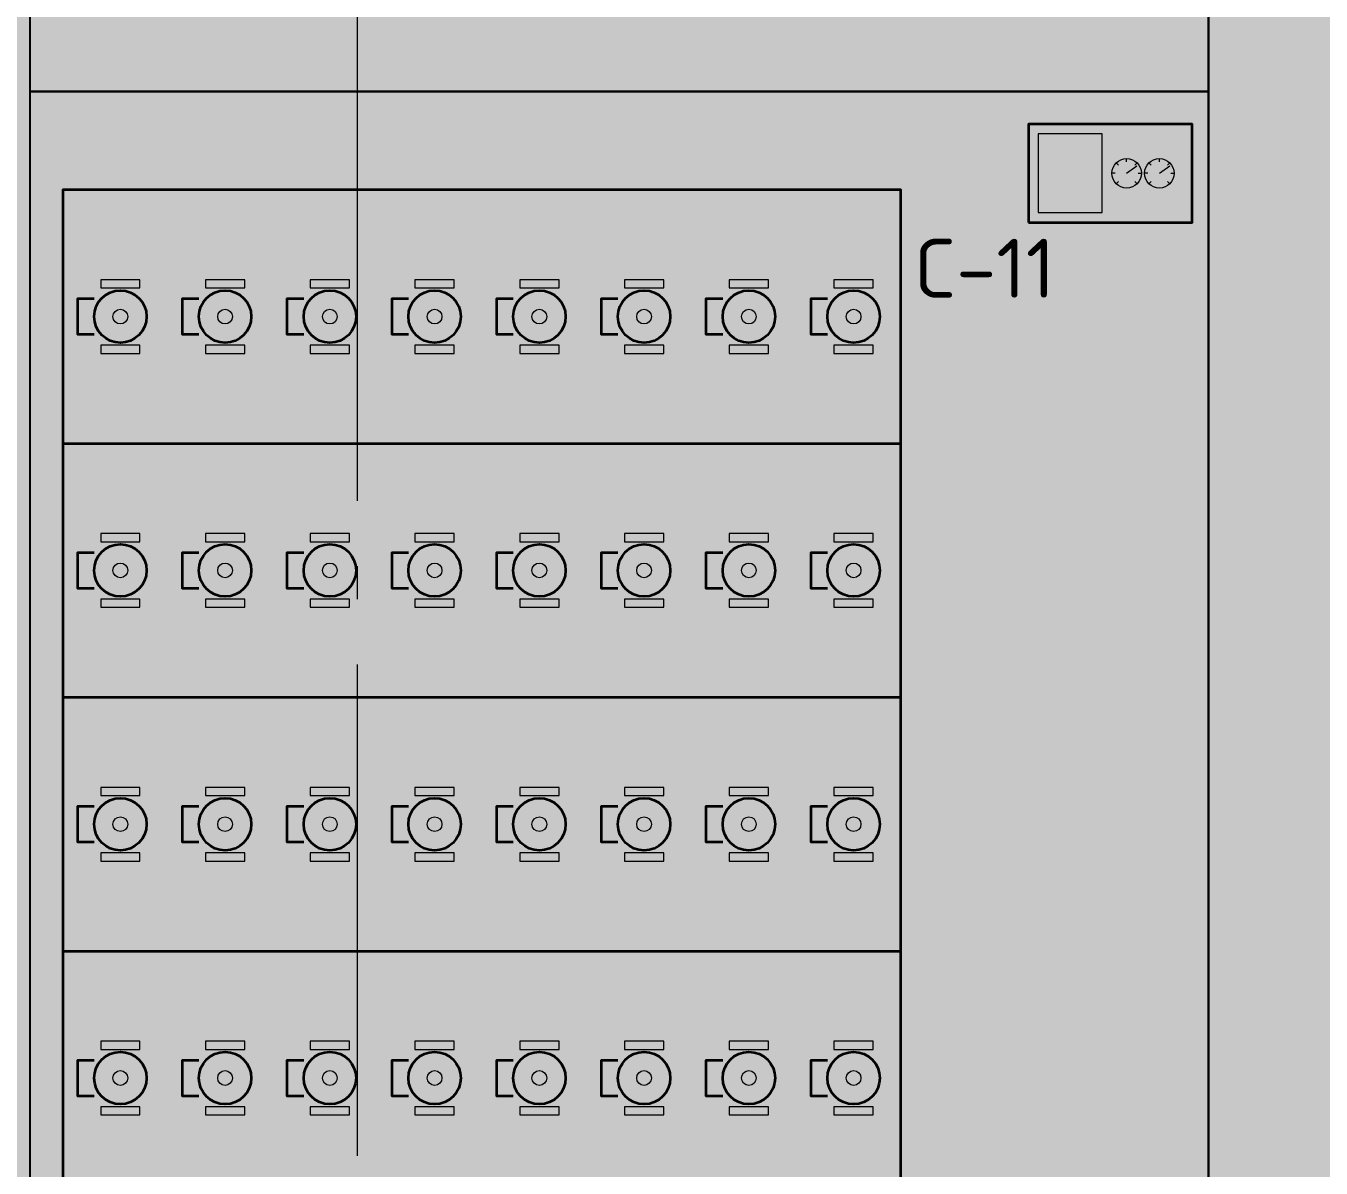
# Model space of a CAD drawing. Header units: millimetres. Extents: x 0 to 1189, y 0 to 841.
# Drawn here: x 465.88 to 505.44, y 529.12 to 564 of the extents above; entities that cross this region are included whole.
import ezdxf
from ezdxf.enums import TextEntityAlignment as Align

# ---------------------------------------------------------------- set-up
doc = ezdxf.new("R2010")
doc.units = ezdxf.units.MM
doc.linetypes.add('IRAM-F-TRAZO-PUNTO', pattern=[20, 15, -2, 1, -2])
doc.layers.add('A-DEM-AM', color=2, linetype='CONTINUOUS', lineweight=35, true_color=0xd7a500)
doc.layers.add('A-EQUIPO', color=30, linetype='CONTINUOUS', lineweight=35, true_color=0xe67800)
for name, color, linetype, lineweight in [('A-EJE', 1, 'IRAM-F-TRAZO-PUNTO', 18), ('A-EQUIPO-FINO', 8, 'CONTINUOUS', 13), ('A-EQUIPO-RELLENO', 9, 'CONTINUOUS', 13), ('A-RELLENO', 9, 'CONTINUOUS', 13), ('A-SECTOR', 1, 'CONTINUOUS', 25), ('A-SECTOR-TXT', 1, 'CONTINUOUS', 25)]:
    doc.layers.add(name, color=color, linetype=linetype, lineweight=lineweight)
doc.styles.add('ISO3098', font='isocpeur.ttf')

msp = doc.modelspace()

# ---------------------------------------------------------------- hatches: boundary and pattern name
at = {"layer": 'A-EQUIPO-RELLENO', "true_color": 0xeedec0}
h = msp.add_hatch(color=7, dxfattribs=at)
h.dxf.hatch_style = 1
h.paths.add_polyline_path([(496.5, 558), (501.5, 558), (501.5, 561), (496.5, 561)])
at = {"layer": 'A-EQUIPO-RELLENO', "true_color": 0xffffff}
h = msp.add_hatch(color=7, dxfattribs=at)
h.dxf.hatch_style = 1
h.paths.add_polyline_path([(499.95, 559.5), (499.935, 559.616), (499.89, 559.725), (499.818, 559.818), (499.725, 559.89), (499.616, 559.935), (499.5, 559.95), (499.384, 559.935), (499.275, 559.89), (499.182, 559.818), (499.11, 559.725), (499.065, 559.616), (499.05, 559.5), (499.065, 559.384), (499.11, 559.275), (499.182, 559.182), (499.275, 559.11), (499.384, 559.065), (499.5, 559.05), (499.616, 559.065), (499.725, 559.11), (499.818, 559.182), (499.89, 559.275), (499.935, 559.384)])
h = msp.add_hatch(color=7, dxfattribs=at)
h.dxf.hatch_style = 1
h.paths.add_polyline_path([(500.95, 559.5), (500.935, 559.616), (500.89, 559.725), (500.818, 559.818), (500.725, 559.89), (500.616, 559.935), (500.5, 559.95), (500.384, 559.935), (500.275, 559.89), (500.182, 559.818), (500.11, 559.725), (500.065, 559.616), (500.05, 559.5), (500.065, 559.384), (500.11, 559.275), (500.182, 559.182), (500.275, 559.11), (500.384, 559.065), (500.5, 559.05), (500.616, 559.065), (500.725, 559.11), (500.818, 559.182), (500.89, 559.275), (500.935, 559.384)])
at = {"layer": 'A-EQUIPO-RELLENO', "true_color": 0xf0786e}
h = msp.add_hatch(color=7, dxfattribs=at)
h.dxf.hatch_style = 1
h.paths.add_polyline_path([(469.56, 555.125), (469.533, 555.332), (469.453, 555.525), (469.326, 555.691), (469.16, 555.818), (468.967, 555.898), (468.76, 555.925), (468.553, 555.898), (468.36, 555.818), (468.194, 555.691), (468.067, 555.525), (467.987, 555.332), (467.96, 555.125), (467.987, 554.918), (468.067, 554.725), (468.194, 554.559), (468.36, 554.432), (468.553, 554.352), (468.76, 554.325), (468.967, 554.352), (469.16, 554.432), (469.326, 554.559), (469.453, 554.725), (469.533, 554.918)])
at = {"layer": 'A-EQUIPO-RELLENO', "true_color": 0x969ba0}
h = msp.add_hatch(color=7, dxfattribs=at)
h.dxf.hatch_style = 1
h.paths.add_polyline_path([(468.16, 556), (469.36, 556), (469.36, 556.25), (468.16, 556.25)])
at = {"layer": 'A-EQUIPO-RELLENO', "true_color": 0xf0786e}
h = msp.add_hatch(color=7, dxfattribs=at)
h.dxf.hatch_style = 1
h.paths.add_polyline_path([(472.76, 555.125), (472.733, 555.332), (472.653, 555.525), (472.526, 555.691), (472.36, 555.818), (472.167, 555.898), (471.96, 555.925), (471.753, 555.898), (471.56, 555.818), (471.394, 555.691), (471.267, 555.525), (471.187, 555.332), (471.16, 555.125), (471.187, 554.918), (471.267, 554.725), (471.394, 554.559), (471.56, 554.432), (471.753, 554.352), (471.96, 554.325), (472.167, 554.352), (472.36, 554.432), (472.526, 554.559), (472.653, 554.725), (472.733, 554.918)])
at = {"layer": 'A-EQUIPO-RELLENO', "true_color": 0x969ba0}
h = msp.add_hatch(color=7, dxfattribs=at)
h.dxf.hatch_style = 1
h.paths.add_polyline_path([(471.36, 556), (472.56, 556), (472.56, 556.25), (471.36, 556.25)])
at = {"layer": 'A-EQUIPO-RELLENO', "true_color": 0xf0786e}
h = msp.add_hatch(color=7, dxfattribs=at)
h.dxf.hatch_style = 1
h.paths.add_polyline_path([(475.96, 555.125), (475.933, 555.332), (475.853, 555.525), (475.726, 555.691), (475.56, 555.818), (475.367, 555.898), (475.16, 555.925), (474.953, 555.898), (474.76, 555.818), (474.594, 555.691), (474.467, 555.525), (474.387, 555.332), (474.36, 555.125), (474.387, 554.918), (474.467, 554.725), (474.594, 554.559), (474.76, 554.432), (474.953, 554.352), (475.16, 554.325), (475.367, 554.352), (475.56, 554.432), (475.726, 554.559), (475.853, 554.725), (475.933, 554.918)])
at = {"layer": 'A-EQUIPO-RELLENO', "true_color": 0x969ba0}
h = msp.add_hatch(color=7, dxfattribs=at)
h.dxf.hatch_style = 1
h.paths.add_polyline_path([(474.56, 556), (475.76, 556), (475.76, 556.25), (474.56, 556.25)])
at = {"layer": 'A-EQUIPO-RELLENO', "true_color": 0xf0786e}
h = msp.add_hatch(color=7, dxfattribs=at)
h.dxf.hatch_style = 1
h.paths.add_polyline_path([(479.16, 555.125), (479.133, 555.332), (479.053, 555.525), (478.926, 555.691), (478.76, 555.818), (478.567, 555.898), (478.36, 555.925), (478.153, 555.898), (477.96, 555.818), (477.794, 555.691), (477.667, 555.525), (477.587, 555.332), (477.56, 555.125), (477.587, 554.918), (477.667, 554.725), (477.794, 554.559), (477.96, 554.432), (478.153, 554.352), (478.36, 554.325), (478.567, 554.352), (478.76, 554.432), (478.926, 554.559), (479.053, 554.725), (479.133, 554.918)])
at = {"layer": 'A-EQUIPO-RELLENO', "true_color": 0x969ba0}
h = msp.add_hatch(color=7, dxfattribs=at)
h.dxf.hatch_style = 1
h.paths.add_polyline_path([(477.76, 556), (478.96, 556), (478.96, 556.25), (477.76, 556.25)])
at = {"layer": 'A-EQUIPO-RELLENO', "true_color": 0xf0786e}
h = msp.add_hatch(color=7, dxfattribs=at)
h.dxf.hatch_style = 1
h.paths.add_polyline_path([(482.36, 555.125), (482.333, 555.332), (482.253, 555.525), (482.126, 555.691), (481.96, 555.818), (481.767, 555.898), (481.56, 555.925), (481.353, 555.898), (481.16, 555.818), (480.994, 555.691), (480.867, 555.525), (480.787, 555.332), (480.76, 555.125), (480.787, 554.918), (480.867, 554.725), (480.994, 554.559), (481.16, 554.432), (481.353, 554.352), (481.56, 554.325), (481.767, 554.352), (481.96, 554.432), (482.126, 554.559), (482.253, 554.725), (482.333, 554.918)])
at = {"layer": 'A-EQUIPO-RELLENO', "true_color": 0x969ba0}
h = msp.add_hatch(color=7, dxfattribs=at)
h.dxf.hatch_style = 1
h.paths.add_polyline_path([(480.96, 556), (482.16, 556), (482.16, 556.25), (480.96, 556.25)])
at = {"layer": 'A-EQUIPO-RELLENO', "true_color": 0xf0786e}
h = msp.add_hatch(color=7, dxfattribs=at)
h.dxf.hatch_style = 1
h.paths.add_polyline_path([(485.56, 555.125), (485.533, 555.332), (485.453, 555.525), (485.326, 555.691), (485.16, 555.818), (484.967, 555.898), (484.76, 555.925), (484.553, 555.898), (484.36, 555.818), (484.194, 555.691), (484.067, 555.525), (483.987, 555.332), (483.96, 555.125), (483.987, 554.918), (484.067, 554.725), (484.194, 554.559), (484.36, 554.432), (484.553, 554.352), (484.76, 554.325), (484.967, 554.352), (485.16, 554.432), (485.326, 554.559), (485.453, 554.725), (485.533, 554.918)])
at = {"layer": 'A-EQUIPO-RELLENO', "true_color": 0x969ba0}
h = msp.add_hatch(color=7, dxfattribs=at)
h.dxf.hatch_style = 1
h.paths.add_polyline_path([(484.16, 556), (485.36, 556), (485.36, 556.25), (484.16, 556.25)])
at = {"layer": 'A-EQUIPO-RELLENO', "true_color": 0xf0786e}
h = msp.add_hatch(color=7, dxfattribs=at)
h.dxf.hatch_style = 1
h.paths.add_polyline_path([(488.76, 555.125), (488.733, 555.332), (488.653, 555.525), (488.526, 555.691), (488.36, 555.818), (488.167, 555.898), (487.96, 555.925), (487.753, 555.898), (487.56, 555.818), (487.394, 555.691), (487.267, 555.525), (487.187, 555.332), (487.16, 555.125), (487.187, 554.918), (487.267, 554.725), (487.394, 554.559), (487.56, 554.432), (487.753, 554.352), (487.96, 554.325), (488.167, 554.352), (488.36, 554.432), (488.526, 554.559), (488.653, 554.725), (488.733, 554.918)])
at = {"layer": 'A-EQUIPO-RELLENO', "true_color": 0x969ba0}
h = msp.add_hatch(color=7, dxfattribs=at)
h.dxf.hatch_style = 1
h.paths.add_polyline_path([(487.36, 556), (488.56, 556), (488.56, 556.25), (487.36, 556.25)])
at = {"layer": 'A-EQUIPO-RELLENO', "true_color": 0xf0786e}
h = msp.add_hatch(color=7, dxfattribs=at)
h.dxf.hatch_style = 1
h.paths.add_polyline_path([(491.96, 555.125), (491.933, 555.332), (491.853, 555.525), (491.726, 555.691), (491.56, 555.818), (491.367, 555.898), (491.16, 555.925), (490.953, 555.898), (490.76, 555.818), (490.594, 555.691), (490.467, 555.525), (490.387, 555.332), (490.36, 555.125), (490.387, 554.918), (490.467, 554.725), (490.594, 554.559), (490.76, 554.432), (490.953, 554.352), (491.16, 554.325), (491.367, 554.352), (491.56, 554.432), (491.726, 554.559), (491.853, 554.725), (491.933, 554.918)])
at = {"layer": 'A-EQUIPO-RELLENO', "true_color": 0x969ba0}
h = msp.add_hatch(color=7, dxfattribs=at)
h.dxf.hatch_style = 1
h.paths.add_polyline_path([(490.56, 556), (491.76, 556), (491.76, 556.25), (490.56, 556.25)])
h = msp.add_hatch(color=7, dxfattribs=at)
h.dxf.hatch_style = 1
h.paths.add_polyline_path([(468.16, 554), (469.36, 554), (469.36, 554.25), (468.16, 554.25)])
h = msp.add_hatch(color=7, dxfattribs=at)
h.dxf.hatch_style = 1
h.paths.add_polyline_path([(471.36, 554), (472.56, 554), (472.56, 554.25), (471.36, 554.25)])
h = msp.add_hatch(color=7, dxfattribs=at)
h.dxf.hatch_style = 1
h.paths.add_polyline_path([(474.56, 554), (475.76, 554), (475.76, 554.25), (474.56, 554.25)])
h = msp.add_hatch(color=7, dxfattribs=at)
h.dxf.hatch_style = 1
h.paths.add_polyline_path([(477.76, 554), (478.96, 554), (478.96, 554.25), (477.76, 554.25)])
h = msp.add_hatch(color=7, dxfattribs=at)
h.dxf.hatch_style = 1
h.paths.add_polyline_path([(480.96, 554), (482.16, 554), (482.16, 554.25), (480.96, 554.25)])
h = msp.add_hatch(color=7, dxfattribs=at)
h.dxf.hatch_style = 1
h.paths.add_polyline_path([(484.16, 554), (485.36, 554), (485.36, 554.25), (484.16, 554.25)])
h = msp.add_hatch(color=7, dxfattribs=at)
h.dxf.hatch_style = 1
h.paths.add_polyline_path([(487.36, 554), (488.56, 554), (488.56, 554.25), (487.36, 554.25)])
h = msp.add_hatch(color=7, dxfattribs=at)
h.dxf.hatch_style = 1
h.paths.add_polyline_path([(490.56, 554), (491.76, 554), (491.76, 554.25), (490.56, 554.25)])
h = msp.add_hatch(color=7, dxfattribs=at)
h.dxf.hatch_style = 1
h.paths.add_polyline_path([(468.16, 548.25), (469.36, 548.25), (469.36, 548.5), (468.16, 548.5)])
h = msp.add_hatch(color=7, dxfattribs=at)
h.dxf.hatch_style = 1
h.paths.add_polyline_path([(471.36, 548.25), (472.56, 548.25), (472.56, 548.5), (471.36, 548.5)])
h = msp.add_hatch(color=7, dxfattribs=at)
h.dxf.hatch_style = 1
h.paths.add_polyline_path([(474.56, 548.25), (475.76, 548.25), (475.76, 548.5), (474.56, 548.5)])
h = msp.add_hatch(color=7, dxfattribs=at)
h.dxf.hatch_style = 1
h.paths.add_polyline_path([(477.76, 548.25), (478.96, 548.25), (478.96, 548.5), (477.76, 548.5)])
h = msp.add_hatch(color=7, dxfattribs=at)
h.dxf.hatch_style = 1
h.paths.add_polyline_path([(480.96, 548.25), (482.16, 548.25), (482.16, 548.5), (480.96, 548.5)])
h = msp.add_hatch(color=7, dxfattribs=at)
h.dxf.hatch_style = 1
h.paths.add_polyline_path([(484.16, 548.25), (485.36, 548.25), (485.36, 548.5), (484.16, 548.5)])
h = msp.add_hatch(color=7, dxfattribs=at)
h.dxf.hatch_style = 1
h.paths.add_polyline_path([(487.36, 548.25), (488.56, 548.25), (488.56, 548.5), (487.36, 548.5)])
h = msp.add_hatch(color=7, dxfattribs=at)
h.dxf.hatch_style = 1
h.paths.add_polyline_path([(490.56, 548.25), (491.76, 548.25), (491.76, 548.5), (490.56, 548.5)])
at = {"layer": 'A-EQUIPO-RELLENO', "true_color": 0xf0786e}
h = msp.add_hatch(color=7, dxfattribs=at)
h.dxf.hatch_style = 1
h.paths.add_polyline_path([(469.56, 547.375), (469.533, 547.582), (469.453, 547.775), (469.326, 547.941), (469.16, 548.068), (468.967, 548.148), (468.76, 548.175), (468.553, 548.148), (468.36, 548.068), (468.194, 547.941), (468.067, 547.775), (467.987, 547.582), (467.96, 547.375), (467.987, 547.168), (468.067, 546.975), (468.194, 546.809), (468.36, 546.682), (468.553, 546.602), (468.76, 546.575), (468.967, 546.602), (469.16, 546.682), (469.326, 546.809), (469.453, 546.975), (469.533, 547.168)])
h = msp.add_hatch(color=7, dxfattribs=at)
h.dxf.hatch_style = 1
h.paths.add_polyline_path([(472.76, 547.375), (472.733, 547.582), (472.653, 547.775), (472.526, 547.941), (472.36, 548.068), (472.167, 548.148), (471.96, 548.175), (471.753, 548.148), (471.56, 548.068), (471.394, 547.941), (471.267, 547.775), (471.187, 547.582), (471.16, 547.375), (471.187, 547.168), (471.267, 546.975), (471.394, 546.809), (471.56, 546.682), (471.753, 546.602), (471.96, 546.575), (472.167, 546.602), (472.36, 546.682), (472.526, 546.809), (472.653, 546.975), (472.733, 547.168)])
h = msp.add_hatch(color=7, dxfattribs=at)
h.dxf.hatch_style = 1
h.paths.add_polyline_path([(475.96, 547.375), (475.933, 547.582), (475.853, 547.775), (475.726, 547.941), (475.56, 548.068), (475.367, 548.148), (475.16, 548.175), (474.953, 548.148), (474.76, 548.068), (474.594, 547.941), (474.467, 547.775), (474.387, 547.582), (474.36, 547.375), (474.387, 547.168), (474.467, 546.975), (474.594, 546.809), (474.76, 546.682), (474.953, 546.602), (475.16, 546.575), (475.367, 546.602), (475.56, 546.682), (475.726, 546.809), (475.853, 546.975), (475.933, 547.168)])
h = msp.add_hatch(color=7, dxfattribs=at)
h.dxf.hatch_style = 1
h.paths.add_polyline_path([(479.16, 547.375), (479.133, 547.582), (479.053, 547.775), (478.926, 547.941), (478.76, 548.068), (478.567, 548.148), (478.36, 548.175), (478.153, 548.148), (477.96, 548.068), (477.794, 547.941), (477.667, 547.775), (477.587, 547.582), (477.56, 547.375), (477.587, 547.168), (477.667, 546.975), (477.794, 546.809), (477.96, 546.682), (478.153, 546.602), (478.36, 546.575), (478.567, 546.602), (478.76, 546.682), (478.926, 546.809), (479.053, 546.975), (479.133, 547.168)])
h = msp.add_hatch(color=7, dxfattribs=at)
h.dxf.hatch_style = 1
h.paths.add_polyline_path([(482.36, 547.375), (482.333, 547.582), (482.253, 547.775), (482.126, 547.941), (481.96, 548.068), (481.767, 548.148), (481.56, 548.175), (481.353, 548.148), (481.16, 548.068), (480.994, 547.941), (480.867, 547.775), (480.787, 547.582), (480.76, 547.375), (480.787, 547.168), (480.867, 546.975), (480.994, 546.809), (481.16, 546.682), (481.353, 546.602), (481.56, 546.575), (481.767, 546.602), (481.96, 546.682), (482.126, 546.809), (482.253, 546.975), (482.333, 547.168)])
h = msp.add_hatch(color=7, dxfattribs=at)
h.dxf.hatch_style = 1
h.paths.add_polyline_path([(485.56, 547.375), (485.533, 547.582), (485.453, 547.775), (485.326, 547.941), (485.16, 548.068), (484.967, 548.148), (484.76, 548.175), (484.553, 548.148), (484.36, 548.068), (484.194, 547.941), (484.067, 547.775), (483.987, 547.582), (483.96, 547.375), (483.987, 547.168), (484.067, 546.975), (484.194, 546.809), (484.36, 546.682), (484.553, 546.602), (484.76, 546.575), (484.967, 546.602), (485.16, 546.682), (485.326, 546.809), (485.453, 546.975), (485.533, 547.168)])
h = msp.add_hatch(color=7, dxfattribs=at)
h.dxf.hatch_style = 1
h.paths.add_polyline_path([(488.76, 547.375), (488.733, 547.582), (488.653, 547.775), (488.526, 547.941), (488.36, 548.068), (488.167, 548.148), (487.96, 548.175), (487.753, 548.148), (487.56, 548.068), (487.394, 547.941), (487.267, 547.775), (487.187, 547.582), (487.16, 547.375), (487.187, 547.168), (487.267, 546.975), (487.394, 546.809), (487.56, 546.682), (487.753, 546.602), (487.96, 546.575), (488.167, 546.602), (488.36, 546.682), (488.526, 546.809), (488.653, 546.975), (488.733, 547.168)])
h = msp.add_hatch(color=7, dxfattribs=at)
h.dxf.hatch_style = 1
h.paths.add_polyline_path([(491.96, 547.375), (491.933, 547.582), (491.853, 547.775), (491.726, 547.941), (491.56, 548.068), (491.367, 548.148), (491.16, 548.175), (490.953, 548.148), (490.76, 548.068), (490.594, 547.941), (490.467, 547.775), (490.387, 547.582), (490.36, 547.375), (490.387, 547.168), (490.467, 546.975), (490.594, 546.809), (490.76, 546.682), (490.953, 546.602), (491.16, 546.575), (491.367, 546.602), (491.56, 546.682), (491.726, 546.809), (491.853, 546.975), (491.933, 547.168)])
at = {"layer": 'A-EQUIPO-RELLENO', "true_color": 0x969ba0}
h = msp.add_hatch(color=7, dxfattribs=at)
h.dxf.hatch_style = 1
h.paths.add_polyline_path([(468.16, 546.25), (469.36, 546.25), (469.36, 546.5), (468.16, 546.5)])
h = msp.add_hatch(color=7, dxfattribs=at)
h.dxf.hatch_style = 1
h.paths.add_polyline_path([(471.36, 546.25), (472.56, 546.25), (472.56, 546.5), (471.36, 546.5)])
h = msp.add_hatch(color=7, dxfattribs=at)
h.dxf.hatch_style = 1
h.paths.add_polyline_path([(474.56, 546.25), (475.76, 546.25), (475.76, 546.5), (474.56, 546.5)])
h = msp.add_hatch(color=7, dxfattribs=at)
h.dxf.hatch_style = 1
h.paths.add_polyline_path([(477.76, 546.25), (478.96, 546.25), (478.96, 546.5), (477.76, 546.5)])
h = msp.add_hatch(color=7, dxfattribs=at)
h.dxf.hatch_style = 1
h.paths.add_polyline_path([(480.96, 546.25), (482.16, 546.25), (482.16, 546.5), (480.96, 546.5)])
h = msp.add_hatch(color=7, dxfattribs=at)
h.dxf.hatch_style = 1
h.paths.add_polyline_path([(484.16, 546.25), (485.36, 546.25), (485.36, 546.5), (484.16, 546.5)])
h = msp.add_hatch(color=7, dxfattribs=at)
h.dxf.hatch_style = 1
h.paths.add_polyline_path([(487.36, 546.25), (488.56, 546.25), (488.56, 546.5), (487.36, 546.5)])
h = msp.add_hatch(color=7, dxfattribs=at)
h.dxf.hatch_style = 1
h.paths.add_polyline_path([(490.56, 546.25), (491.76, 546.25), (491.76, 546.5), (490.56, 546.5)])
h = msp.add_hatch(color=7, dxfattribs=at)
h.dxf.hatch_style = 1
h.paths.add_polyline_path([(468.16, 540.5), (469.36, 540.5), (469.36, 540.75), (468.16, 540.75)])
h = msp.add_hatch(color=7, dxfattribs=at)
h.dxf.hatch_style = 1
h.paths.add_polyline_path([(471.36, 540.5), (472.56, 540.5), (472.56, 540.75), (471.36, 540.75)])
h = msp.add_hatch(color=7, dxfattribs=at)
h.dxf.hatch_style = 1
h.paths.add_polyline_path([(474.56, 540.5), (475.76, 540.5), (475.76, 540.75), (474.56, 540.75)])
h = msp.add_hatch(color=7, dxfattribs=at)
h.dxf.hatch_style = 1
h.paths.add_polyline_path([(477.76, 540.5), (478.96, 540.5), (478.96, 540.75), (477.76, 540.75)])
h = msp.add_hatch(color=7, dxfattribs=at)
h.dxf.hatch_style = 1
h.paths.add_polyline_path([(480.96, 540.5), (482.16, 540.5), (482.16, 540.75), (480.96, 540.75)])
h = msp.add_hatch(color=7, dxfattribs=at)
h.dxf.hatch_style = 1
h.paths.add_polyline_path([(484.16, 540.5), (485.36, 540.5), (485.36, 540.75), (484.16, 540.75)])
h = msp.add_hatch(color=7, dxfattribs=at)
h.dxf.hatch_style = 1
h.paths.add_polyline_path([(487.36, 540.5), (488.56, 540.5), (488.56, 540.75), (487.36, 540.75)])
h = msp.add_hatch(color=7, dxfattribs=at)
h.dxf.hatch_style = 1
h.paths.add_polyline_path([(490.56, 540.5), (491.76, 540.5), (491.76, 540.75), (490.56, 540.75)])
at = {"layer": 'A-EQUIPO-RELLENO', "true_color": 0xf0786e}
h = msp.add_hatch(color=7, dxfattribs=at)
h.dxf.hatch_style = 1
h.paths.add_polyline_path([(469.56, 539.625), (469.533, 539.832), (469.453, 540.025), (469.326, 540.191), (469.16, 540.318), (468.967, 540.398), (468.76, 540.425), (468.553, 540.398), (468.36, 540.318), (468.194, 540.191), (468.067, 540.025), (467.987, 539.832), (467.96, 539.625), (467.987, 539.418), (468.067, 539.225), (468.194, 539.059), (468.36, 538.932), (468.553, 538.852), (468.76, 538.825), (468.967, 538.852), (469.16, 538.932), (469.326, 539.059), (469.453, 539.225), (469.533, 539.418)])
h = msp.add_hatch(color=7, dxfattribs=at)
h.dxf.hatch_style = 1
h.paths.add_polyline_path([(472.76, 539.625), (472.733, 539.832), (472.653, 540.025), (472.526, 540.191), (472.36, 540.318), (472.167, 540.398), (471.96, 540.425), (471.753, 540.398), (471.56, 540.318), (471.394, 540.191), (471.267, 540.025), (471.187, 539.832), (471.16, 539.625), (471.187, 539.418), (471.267, 539.225), (471.394, 539.059), (471.56, 538.932), (471.753, 538.852), (471.96, 538.825), (472.167, 538.852), (472.36, 538.932), (472.526, 539.059), (472.653, 539.225), (472.733, 539.418)])
h = msp.add_hatch(color=7, dxfattribs=at)
h.dxf.hatch_style = 1
h.paths.add_polyline_path([(475.96, 539.625), (475.933, 539.832), (475.853, 540.025), (475.726, 540.191), (475.56, 540.318), (475.367, 540.398), (475.16, 540.425), (474.953, 540.398), (474.76, 540.318), (474.594, 540.191), (474.467, 540.025), (474.387, 539.832), (474.36, 539.625), (474.387, 539.418), (474.467, 539.225), (474.594, 539.059), (474.76, 538.932), (474.953, 538.852), (475.16, 538.825), (475.367, 538.852), (475.56, 538.932), (475.726, 539.059), (475.853, 539.225), (475.933, 539.418)])
h = msp.add_hatch(color=7, dxfattribs=at)
h.dxf.hatch_style = 1
h.paths.add_polyline_path([(479.16, 539.625), (479.133, 539.832), (479.053, 540.025), (478.926, 540.191), (478.76, 540.318), (478.567, 540.398), (478.36, 540.425), (478.153, 540.398), (477.96, 540.318), (477.794, 540.191), (477.667, 540.025), (477.587, 539.832), (477.56, 539.625), (477.587, 539.418), (477.667, 539.225), (477.794, 539.059), (477.96, 538.932), (478.153, 538.852), (478.36, 538.825), (478.567, 538.852), (478.76, 538.932), (478.926, 539.059), (479.053, 539.225), (479.133, 539.418)])
h = msp.add_hatch(color=7, dxfattribs=at)
h.dxf.hatch_style = 1
h.paths.add_polyline_path([(482.36, 539.625), (482.333, 539.832), (482.253, 540.025), (482.126, 540.191), (481.96, 540.318), (481.767, 540.398), (481.56, 540.425), (481.353, 540.398), (481.16, 540.318), (480.994, 540.191), (480.867, 540.025), (480.787, 539.832), (480.76, 539.625), (480.787, 539.418), (480.867, 539.225), (480.994, 539.059), (481.16, 538.932), (481.353, 538.852), (481.56, 538.825), (481.767, 538.852), (481.96, 538.932), (482.126, 539.059), (482.253, 539.225), (482.333, 539.418)])
h = msp.add_hatch(color=7, dxfattribs=at)
h.dxf.hatch_style = 1
h.paths.add_polyline_path([(485.56, 539.625), (485.533, 539.832), (485.453, 540.025), (485.326, 540.191), (485.16, 540.318), (484.967, 540.398), (484.76, 540.425), (484.553, 540.398), (484.36, 540.318), (484.194, 540.191), (484.067, 540.025), (483.987, 539.832), (483.96, 539.625), (483.987, 539.418), (484.067, 539.225), (484.194, 539.059), (484.36, 538.932), (484.553, 538.852), (484.76, 538.825), (484.967, 538.852), (485.16, 538.932), (485.326, 539.059), (485.453, 539.225), (485.533, 539.418)])
h = msp.add_hatch(color=7, dxfattribs=at)
h.dxf.hatch_style = 1
h.paths.add_polyline_path([(488.76, 539.625), (488.733, 539.832), (488.653, 540.025), (488.526, 540.191), (488.36, 540.318), (488.167, 540.398), (487.96, 540.425), (487.753, 540.398), (487.56, 540.318), (487.394, 540.191), (487.267, 540.025), (487.187, 539.832), (487.16, 539.625), (487.187, 539.418), (487.267, 539.225), (487.394, 539.059), (487.56, 538.932), (487.753, 538.852), (487.96, 538.825), (488.167, 538.852), (488.36, 538.932), (488.526, 539.059), (488.653, 539.225), (488.733, 539.418)])
h = msp.add_hatch(color=7, dxfattribs=at)
h.dxf.hatch_style = 1
h.paths.add_polyline_path([(491.96, 539.625), (491.933, 539.832), (491.853, 540.025), (491.726, 540.191), (491.56, 540.318), (491.367, 540.398), (491.16, 540.425), (490.953, 540.398), (490.76, 540.318), (490.594, 540.191), (490.467, 540.025), (490.387, 539.832), (490.36, 539.625), (490.387, 539.418), (490.467, 539.225), (490.594, 539.059), (490.76, 538.932), (490.953, 538.852), (491.16, 538.825), (491.367, 538.852), (491.56, 538.932), (491.726, 539.059), (491.853, 539.225), (491.933, 539.418)])
at = {"layer": 'A-EQUIPO-RELLENO', "true_color": 0x969ba0}
h = msp.add_hatch(color=7, dxfattribs=at)
h.dxf.hatch_style = 1
h.paths.add_polyline_path([(468.16, 538.5), (469.36, 538.5), (469.36, 538.75), (468.16, 538.75)])
h = msp.add_hatch(color=7, dxfattribs=at)
h.dxf.hatch_style = 1
h.paths.add_polyline_path([(471.36, 538.5), (472.56, 538.5), (472.56, 538.75), (471.36, 538.75)])
h = msp.add_hatch(color=7, dxfattribs=at)
h.dxf.hatch_style = 1
h.paths.add_polyline_path([(474.56, 538.5), (475.76, 538.5), (475.76, 538.75), (474.56, 538.75)])
h = msp.add_hatch(color=7, dxfattribs=at)
h.dxf.hatch_style = 1
h.paths.add_polyline_path([(477.76, 538.5), (478.96, 538.5), (478.96, 538.75), (477.76, 538.75)])
h = msp.add_hatch(color=7, dxfattribs=at)
h.dxf.hatch_style = 1
h.paths.add_polyline_path([(480.96, 538.5), (482.16, 538.5), (482.16, 538.75), (480.96, 538.75)])
h = msp.add_hatch(color=7, dxfattribs=at)
h.dxf.hatch_style = 1
h.paths.add_polyline_path([(484.16, 538.5), (485.36, 538.5), (485.36, 538.75), (484.16, 538.75)])
h = msp.add_hatch(color=7, dxfattribs=at)
h.dxf.hatch_style = 1
h.paths.add_polyline_path([(487.36, 538.5), (488.56, 538.5), (488.56, 538.75), (487.36, 538.75)])
h = msp.add_hatch(color=7, dxfattribs=at)
h.dxf.hatch_style = 1
h.paths.add_polyline_path([(490.56, 538.5), (491.76, 538.5), (491.76, 538.75), (490.56, 538.75)])
h = msp.add_hatch(color=7, dxfattribs=at)
h.dxf.hatch_style = 1
h.paths.add_polyline_path([(468.16, 532.75), (469.36, 532.75), (469.36, 533), (468.16, 533)])
h = msp.add_hatch(color=7, dxfattribs=at)
h.dxf.hatch_style = 1
h.paths.add_polyline_path([(471.36, 532.75), (472.56, 532.75), (472.56, 533), (471.36, 533)])
h = msp.add_hatch(color=7, dxfattribs=at)
h.dxf.hatch_style = 1
h.paths.add_polyline_path([(474.56, 532.75), (475.76, 532.75), (475.76, 533), (474.56, 533)])
h = msp.add_hatch(color=7, dxfattribs=at)
h.dxf.hatch_style = 1
h.paths.add_polyline_path([(477.76, 532.75), (478.96, 532.75), (478.96, 533), (477.76, 533)])
h = msp.add_hatch(color=7, dxfattribs=at)
h.dxf.hatch_style = 1
h.paths.add_polyline_path([(480.96, 532.75), (482.16, 532.75), (482.16, 533), (480.96, 533)])
h = msp.add_hatch(color=7, dxfattribs=at)
h.dxf.hatch_style = 1
h.paths.add_polyline_path([(484.16, 532.75), (485.36, 532.75), (485.36, 533), (484.16, 533)])
h = msp.add_hatch(color=7, dxfattribs=at)
h.dxf.hatch_style = 1
h.paths.add_polyline_path([(487.36, 532.75), (488.56, 532.75), (488.56, 533), (487.36, 533)])
h = msp.add_hatch(color=7, dxfattribs=at)
h.dxf.hatch_style = 1
h.paths.add_polyline_path([(490.56, 532.75), (491.76, 532.75), (491.76, 533), (490.56, 533)])
at = {"layer": 'A-EQUIPO-RELLENO', "true_color": 0xf0786e}
h = msp.add_hatch(color=7, dxfattribs=at)
h.dxf.hatch_style = 1
h.paths.add_polyline_path([(469.56, 531.875), (469.533, 532.082), (469.453, 532.275), (469.326, 532.441), (469.16, 532.568), (468.967, 532.648), (468.76, 532.675), (468.553, 532.648), (468.36, 532.568), (468.194, 532.441), (468.067, 532.275), (467.987, 532.082), (467.96, 531.875), (467.987, 531.668), (468.067, 531.475), (468.194, 531.309), (468.36, 531.182), (468.553, 531.102), (468.76, 531.075), (468.967, 531.102), (469.16, 531.182), (469.326, 531.309), (469.453, 531.475), (469.533, 531.668)])
h = msp.add_hatch(color=7, dxfattribs=at)
h.dxf.hatch_style = 1
h.paths.add_polyline_path([(472.76, 531.875), (472.733, 532.082), (472.653, 532.275), (472.526, 532.441), (472.36, 532.568), (472.167, 532.648), (471.96, 532.675), (471.753, 532.648), (471.56, 532.568), (471.394, 532.441), (471.267, 532.275), (471.187, 532.082), (471.16, 531.875), (471.187, 531.668), (471.267, 531.475), (471.394, 531.309), (471.56, 531.182), (471.753, 531.102), (471.96, 531.075), (472.167, 531.102), (472.36, 531.182), (472.526, 531.309), (472.653, 531.475), (472.733, 531.668)])
h = msp.add_hatch(color=7, dxfattribs=at)
h.dxf.hatch_style = 1
h.paths.add_polyline_path([(475.96, 531.875), (475.933, 532.082), (475.853, 532.275), (475.726, 532.441), (475.56, 532.568), (475.367, 532.648), (475.16, 532.675), (474.953, 532.648), (474.76, 532.568), (474.594, 532.441), (474.467, 532.275), (474.387, 532.082), (474.36, 531.875), (474.387, 531.668), (474.467, 531.475), (474.594, 531.309), (474.76, 531.182), (474.953, 531.102), (475.16, 531.075), (475.367, 531.102), (475.56, 531.182), (475.726, 531.309), (475.853, 531.475), (475.933, 531.668)])
h = msp.add_hatch(color=7, dxfattribs=at)
h.dxf.hatch_style = 1
h.paths.add_polyline_path([(479.16, 531.875), (479.133, 532.082), (479.053, 532.275), (478.926, 532.441), (478.76, 532.568), (478.567, 532.648), (478.36, 532.675), (478.153, 532.648), (477.96, 532.568), (477.794, 532.441), (477.667, 532.275), (477.587, 532.082), (477.56, 531.875), (477.587, 531.668), (477.667, 531.475), (477.794, 531.309), (477.96, 531.182), (478.153, 531.102), (478.36, 531.075), (478.567, 531.102), (478.76, 531.182), (478.926, 531.309), (479.053, 531.475), (479.133, 531.668)])
h = msp.add_hatch(color=7, dxfattribs=at)
h.dxf.hatch_style = 1
h.paths.add_polyline_path([(482.36, 531.875), (482.333, 532.082), (482.253, 532.275), (482.126, 532.441), (481.96, 532.568), (481.767, 532.648), (481.56, 532.675), (481.353, 532.648), (481.16, 532.568), (480.994, 532.441), (480.867, 532.275), (480.787, 532.082), (480.76, 531.875), (480.787, 531.668), (480.867, 531.475), (480.994, 531.309), (481.16, 531.182), (481.353, 531.102), (481.56, 531.075), (481.767, 531.102), (481.96, 531.182), (482.126, 531.309), (482.253, 531.475), (482.333, 531.668)])
h = msp.add_hatch(color=7, dxfattribs=at)
h.dxf.hatch_style = 1
h.paths.add_polyline_path([(485.56, 531.875), (485.533, 532.082), (485.453, 532.275), (485.326, 532.441), (485.16, 532.568), (484.967, 532.648), (484.76, 532.675), (484.553, 532.648), (484.36, 532.568), (484.194, 532.441), (484.067, 532.275), (483.987, 532.082), (483.96, 531.875), (483.987, 531.668), (484.067, 531.475), (484.194, 531.309), (484.36, 531.182), (484.553, 531.102), (484.76, 531.075), (484.967, 531.102), (485.16, 531.182), (485.326, 531.309), (485.453, 531.475), (485.533, 531.668)])
h = msp.add_hatch(color=7, dxfattribs=at)
h.dxf.hatch_style = 1
h.paths.add_polyline_path([(488.76, 531.875), (488.733, 532.082), (488.653, 532.275), (488.526, 532.441), (488.36, 532.568), (488.167, 532.648), (487.96, 532.675), (487.753, 532.648), (487.56, 532.568), (487.394, 532.441), (487.267, 532.275), (487.187, 532.082), (487.16, 531.875), (487.187, 531.668), (487.267, 531.475), (487.394, 531.309), (487.56, 531.182), (487.753, 531.102), (487.96, 531.075), (488.167, 531.102), (488.36, 531.182), (488.526, 531.309), (488.653, 531.475), (488.733, 531.668)])
h = msp.add_hatch(color=7, dxfattribs=at)
h.dxf.hatch_style = 1
h.paths.add_polyline_path([(491.96, 531.875), (491.933, 532.082), (491.853, 532.275), (491.726, 532.441), (491.56, 532.568), (491.367, 532.648), (491.16, 532.675), (490.953, 532.648), (490.76, 532.568), (490.594, 532.441), (490.467, 532.275), (490.387, 532.082), (490.36, 531.875), (490.387, 531.668), (490.467, 531.475), (490.594, 531.309), (490.76, 531.182), (490.953, 531.102), (491.16, 531.075), (491.367, 531.102), (491.56, 531.182), (491.726, 531.309), (491.853, 531.475), (491.933, 531.668)])
at = {"layer": 'A-EQUIPO-RELLENO', "true_color": 0x969ba0}
h = msp.add_hatch(color=7, dxfattribs=at)
h.dxf.hatch_style = 1
h.paths.add_polyline_path([(468.16, 530.75), (469.36, 530.75), (469.36, 531), (468.16, 531)])
h = msp.add_hatch(color=7, dxfattribs=at)
h.dxf.hatch_style = 1
h.paths.add_polyline_path([(471.36, 530.75), (472.56, 530.75), (472.56, 531), (471.36, 531)])
h = msp.add_hatch(color=7, dxfattribs=at)
h.dxf.hatch_style = 1
h.paths.add_polyline_path([(474.56, 530.75), (475.76, 530.75), (475.76, 531), (474.56, 531)])
h = msp.add_hatch(color=7, dxfattribs=at)
h.dxf.hatch_style = 1
h.paths.add_polyline_path([(477.76, 530.75), (478.96, 530.75), (478.96, 531), (477.76, 531)])
h = msp.add_hatch(color=7, dxfattribs=at)
h.dxf.hatch_style = 1
h.paths.add_polyline_path([(480.96, 530.75), (482.16, 530.75), (482.16, 531), (480.96, 531)])
h = msp.add_hatch(color=7, dxfattribs=at)
h.dxf.hatch_style = 1
h.paths.add_polyline_path([(484.16, 530.75), (485.36, 530.75), (485.36, 531), (484.16, 531)])
h = msp.add_hatch(color=7, dxfattribs=at)
h.dxf.hatch_style = 1
h.paths.add_polyline_path([(487.36, 530.75), (488.56, 530.75), (488.56, 531), (487.36, 531)])
h = msp.add_hatch(color=7, dxfattribs=at)
h.dxf.hatch_style = 1
h.paths.add_polyline_path([(490.56, 530.75), (491.76, 530.75), (491.76, 531), (490.56, 531)])
at = {"layer": 'A-RELLENO', "true_color": 0xf6cfc3}
h = msp.add_hatch(color=7, dxfattribs=at)
h.dxf.hatch_style = 1
h.paths.add_polyline_path([(502, 484.5), (552, 484.5), (552, 619.5), (502, 619.5)])
at = {"layer": 'A-RELLENO', "true_color": 0xf6f6f6}
h = msp.add_hatch(color=7, dxfattribs=at)
h.dxf.hatch_style = 1
h.paths.add_polyline_path([(458.5, 484.5), (466, 484.5), (466, 609.5), (458.5, 609.5)])
at = {"layer": 'A-RELLENO', "true_color": 0xfde4c8}
h = msp.add_hatch(color=7, dxfattribs=at)
h.dxf.hatch_style = 1
h.paths.add_polyline_path([(466, 562), (502, 562), (502, 609.5), (466, 609.5)])
at = {"layer": 'A-RELLENO', "true_color": 0xf8d9c0}
h = msp.add_hatch(color=7, dxfattribs=at)
h.dxf.hatch_style = 1
h.paths.add_polyline_path([(466, 509.5), (502, 509.5), (502, 562), (466, 562)])

# ---------------------------------------------------------------- linework, layer by layer
at = {"layer": 'A-DEM-AM'}
for p, q in [((467, 551.25), (492.6, 551.25)), ((467, 543.5), (492.6, 543.5)), ((467, 535.75), (492.6, 535.75))]:
    msp.add_line(p, q, dxfattribs=at)
msp.add_lwpolyline([(467, 512.5), (492.6, 512.5), (492.6, 559), (467, 559)], close=True, dxfattribs=at)
at = {"layer": 'A-EJE'}
msp.add_line((476, 369.5), (476, 622.5), dxfattribs=at)
at = {"layer": 'A-EQUIPO'}
msp.add_lwpolyline([(496.5, 558), (501.5, 558), (501.5, 561), (496.5, 561)], close=True, dxfattribs=at)
for points in [[(467.96, 554.575), (467.46, 554.575), (467.46, 555.675), (467.96, 555.675)], [(471.16, 554.575), (470.66, 554.575), (470.66, 555.675), (471.16, 555.675)], [(474.36, 554.575), (473.86, 554.575), (473.86, 555.675), (474.36, 555.675)], [(477.56, 554.575), (477.06, 554.575), (477.06, 555.675), (477.56, 555.675)], [(480.76, 554.575), (480.26, 554.575), (480.26, 555.675), (480.76, 555.675)], [(483.96, 554.575), (483.46, 554.575), (483.46, 555.675), (483.96, 555.675)], [(487.16, 554.575), (486.66, 554.575), (486.66, 555.675), (487.16, 555.675)], [(490.36, 554.575), (489.86, 554.575), (489.86, 555.675), (490.36, 555.675)], [(467.96, 546.825), (467.46, 546.825), (467.46, 547.925), (467.96, 547.925)], [(471.16, 546.825), (470.66, 546.825), (470.66, 547.925), (471.16, 547.925)], [(474.36, 546.825), (473.86, 546.825), (473.86, 547.925), (474.36, 547.925)], [(477.56, 546.825), (477.06, 546.825), (477.06, 547.925), (477.56, 547.925)], [(480.76, 546.825), (480.26, 546.825), (480.26, 547.925), (480.76, 547.925)], [(483.96, 546.825), (483.46, 546.825), (483.46, 547.925), (483.96, 547.925)], [(487.16, 546.825), (486.66, 546.825), (486.66, 547.925), (487.16, 547.925)], [(490.36, 546.825), (489.86, 546.825), (489.86, 547.925), (490.36, 547.925)], [(467.96, 539.075), (467.46, 539.075), (467.46, 540.175), (467.96, 540.175)], [(471.16, 539.075), (470.66, 539.075), (470.66, 540.175), (471.16, 540.175)], [(474.36, 539.075), (473.86, 539.075), (473.86, 540.175), (474.36, 540.175)], [(477.56, 539.075), (477.06, 539.075), (477.06, 540.175), (477.56, 540.175)], [(480.76, 539.075), (480.26, 539.075), (480.26, 540.175), (480.76, 540.175)], [(483.96, 539.075), (483.46, 539.075), (483.46, 540.175), (483.96, 540.175)], [(487.16, 539.075), (486.66, 539.075), (486.66, 540.175), (487.16, 540.175)], [(490.36, 539.075), (489.86, 539.075), (489.86, 540.175), (490.36, 540.175)], [(467.96, 531.325), (467.46, 531.325), (467.46, 532.425), (467.96, 532.425)], [(471.16, 531.325), (470.66, 531.325), (470.66, 532.425), (471.16, 532.425)], [(474.36, 531.325), (473.86, 531.325), (473.86, 532.425), (474.36, 532.425)], [(477.56, 531.325), (477.06, 531.325), (477.06, 532.425), (477.56, 532.425)], [(480.76, 531.325), (480.26, 531.325), (480.26, 532.425), (480.76, 532.425)], [(483.96, 531.325), (483.46, 531.325), (483.46, 532.425), (483.96, 532.425)], [(487.16, 531.325), (486.66, 531.325), (486.66, 532.425), (487.16, 532.425)], [(490.36, 531.325), (489.86, 531.325), (489.86, 532.425), (490.36, 532.425)]]:
    msp.add_lwpolyline(points, dxfattribs=at)
for centre in [(468.76, 555.125), (471.96, 555.125), (475.16, 555.125), (478.36, 555.125), (481.56, 555.125), (484.76, 555.125), (487.96, 555.125), (491.16, 555.125), (468.76, 547.375), (471.96, 547.375), (475.16, 547.375), (478.36, 547.375), (481.56, 547.375), (484.76, 547.375), (487.96, 547.375), (491.16, 547.375), (468.76, 539.625), (471.96, 539.625), (475.16, 539.625), (478.36, 539.625), (481.56, 539.625), (484.76, 539.625), (487.96, 539.625), (491.16, 539.625), (468.76, 531.875), (471.96, 531.875), (475.16, 531.875), (478.36, 531.875), (481.56, 531.875), (484.76, 531.875), (487.96, 531.875), (491.16, 531.875)]:
    msp.add_circle(centre, 0.8, dxfattribs=at)
at = {"layer": 'A-EQUIPO-FINO'}
for p, q in [((499.5, 559.851), (499.5, 559.95)), ((500.5, 559.851), (500.5, 559.95)), ((499.149, 559.5), (499.05, 559.5)), ((499.252, 559.748), (499.182, 559.818)), ((499.5, 559.5), (499.815, 559.725)), ((499.748, 559.748), (499.818, 559.818)), ((499.851, 559.5), (499.95, 559.5)), ((500.149, 559.5), (500.05, 559.5)), ((500.252, 559.748), (500.182, 559.818)), ((500.5, 559.5), (500.815, 559.725)), ((500.748, 559.748), (500.818, 559.818)), ((500.851, 559.5), (500.95, 559.5)), ((499.252, 559.252), (499.182, 559.182)), ((499.748, 559.252), (499.818, 559.182)), ((500.252, 559.252), (500.182, 559.182)), ((500.748, 559.252), (500.818, 559.182))]:
    msp.add_line(p, q, dxfattribs=at)
for points in [[(496.8, 558.3), (498.75, 558.3), (498.75, 560.7), (496.8, 560.7)], [(468.16, 556), (469.36, 556), (469.36, 556.25), (468.16, 556.25)], [(471.36, 556), (472.56, 556), (472.56, 556.25), (471.36, 556.25)], [(474.56, 556), (475.76, 556), (475.76, 556.25), (474.56, 556.25)], [(477.76, 556), (478.96, 556), (478.96, 556.25), (477.76, 556.25)], [(480.96, 556), (482.16, 556), (482.16, 556.25), (480.96, 556.25)], [(484.16, 556), (485.36, 556), (485.36, 556.25), (484.16, 556.25)], [(487.36, 556), (488.56, 556), (488.56, 556.25), (487.36, 556.25)], [(490.56, 556), (491.76, 556), (491.76, 556.25), (490.56, 556.25)], [(468.16, 554), (469.36, 554), (469.36, 554.25), (468.16, 554.25)], [(471.36, 554), (472.56, 554), (472.56, 554.25), (471.36, 554.25)], [(474.56, 554), (475.76, 554), (475.76, 554.25), (474.56, 554.25)], [(477.76, 554), (478.96, 554), (478.96, 554.25), (477.76, 554.25)], [(480.96, 554), (482.16, 554), (482.16, 554.25), (480.96, 554.25)], [(484.16, 554), (485.36, 554), (485.36, 554.25), (484.16, 554.25)], [(487.36, 554), (488.56, 554), (488.56, 554.25), (487.36, 554.25)], [(490.56, 554), (491.76, 554), (491.76, 554.25), (490.56, 554.25)], [(468.16, 548.25), (469.36, 548.25), (469.36, 548.5), (468.16, 548.5)], [(471.36, 548.25), (472.56, 548.25), (472.56, 548.5), (471.36, 548.5)], [(474.56, 548.25), (475.76, 548.25), (475.76, 548.5), (474.56, 548.5)], [(477.76, 548.25), (478.96, 548.25), (478.96, 548.5), (477.76, 548.5)], [(480.96, 548.25), (482.16, 548.25), (482.16, 548.5), (480.96, 548.5)], [(484.16, 548.25), (485.36, 548.25), (485.36, 548.5), (484.16, 548.5)], [(487.36, 548.25), (488.56, 548.25), (488.56, 548.5), (487.36, 548.5)], [(490.56, 548.25), (491.76, 548.25), (491.76, 548.5), (490.56, 548.5)], [(468.16, 546.25), (469.36, 546.25), (469.36, 546.5), (468.16, 546.5)], [(471.36, 546.25), (472.56, 546.25), (472.56, 546.5), (471.36, 546.5)], [(474.56, 546.25), (475.76, 546.25), (475.76, 546.5), (474.56, 546.5)], [(477.76, 546.25), (478.96, 546.25), (478.96, 546.5), (477.76, 546.5)], [(480.96, 546.25), (482.16, 546.25), (482.16, 546.5), (480.96, 546.5)], [(484.16, 546.25), (485.36, 546.25), (485.36, 546.5), (484.16, 546.5)], [(487.36, 546.25), (488.56, 546.25), (488.56, 546.5), (487.36, 546.5)], [(490.56, 546.25), (491.76, 546.25), (491.76, 546.5), (490.56, 546.5)], [(468.16, 540.5), (469.36, 540.5), (469.36, 540.75), (468.16, 540.75)], [(471.36, 540.5), (472.56, 540.5), (472.56, 540.75), (471.36, 540.75)], [(474.56, 540.5), (475.76, 540.5), (475.76, 540.75), (474.56, 540.75)], [(477.76, 540.5), (478.96, 540.5), (478.96, 540.75), (477.76, 540.75)], [(480.96, 540.5), (482.16, 540.5), (482.16, 540.75), (480.96, 540.75)], [(484.16, 540.5), (485.36, 540.5), (485.36, 540.75), (484.16, 540.75)], [(487.36, 540.5), (488.56, 540.5), (488.56, 540.75), (487.36, 540.75)], [(490.56, 540.5), (491.76, 540.5), (491.76, 540.75), (490.56, 540.75)], [(468.16, 538.5), (469.36, 538.5), (469.36, 538.75), (468.16, 538.75)], [(471.36, 538.5), (472.56, 538.5), (472.56, 538.75), (471.36, 538.75)], [(474.56, 538.5), (475.76, 538.5), (475.76, 538.75), (474.56, 538.75)], [(477.76, 538.5), (478.96, 538.5), (478.96, 538.75), (477.76, 538.75)], [(480.96, 538.5), (482.16, 538.5), (482.16, 538.75), (480.96, 538.75)], [(484.16, 538.5), (485.36, 538.5), (485.36, 538.75), (484.16, 538.75)], [(487.36, 538.5), (488.56, 538.5), (488.56, 538.75), (487.36, 538.75)], [(490.56, 538.5), (491.76, 538.5), (491.76, 538.75), (490.56, 538.75)], [(468.16, 532.75), (469.36, 532.75), (469.36, 533), (468.16, 533)], [(471.36, 532.75), (472.56, 532.75), (472.56, 533), (471.36, 533)], [(474.56, 532.75), (475.76, 532.75), (475.76, 533), (474.56, 533)], [(477.76, 532.75), (478.96, 532.75), (478.96, 533), (477.76, 533)], [(480.96, 532.75), (482.16, 532.75), (482.16, 533), (480.96, 533)], [(484.16, 532.75), (485.36, 532.75), (485.36, 533), (484.16, 533)], [(487.36, 532.75), (488.56, 532.75), (488.56, 533), (487.36, 533)], [(490.56, 532.75), (491.76, 532.75), (491.76, 533), (490.56, 533)], [(468.16, 530.75), (469.36, 530.75), (469.36, 531), (468.16, 531)], [(471.36, 530.75), (472.56, 530.75), (472.56, 531), (471.36, 531)], [(474.56, 530.75), (475.76, 530.75), (475.76, 531), (474.56, 531)], [(477.76, 530.75), (478.96, 530.75), (478.96, 531), (477.76, 531)], [(480.96, 530.75), (482.16, 530.75), (482.16, 531), (480.96, 531)], [(484.16, 530.75), (485.36, 530.75), (485.36, 531), (484.16, 531)], [(487.36, 530.75), (488.56, 530.75), (488.56, 531), (487.36, 531)], [(490.56, 530.75), (491.76, 530.75), (491.76, 531), (490.56, 531)]]:
    msp.add_lwpolyline(points, close=True, dxfattribs=at)
for centre, radius in [((499.5, 559.5), 0.45), ((500.5, 559.5), 0.45), ((468.76, 555.125), 0.225), ((471.96, 555.125), 0.225), ((475.16, 555.125), 0.225), ((478.36, 555.125), 0.225), ((481.56, 555.125), 0.225), ((484.76, 555.125), 0.225), ((487.96, 555.125), 0.225), ((491.16, 555.125), 0.225), ((468.76, 547.375), 0.225), ((471.96, 547.375), 0.225), ((475.16, 547.375), 0.225), ((478.36, 547.375), 0.225), ((481.56, 547.375), 0.225), ((484.76, 547.375), 0.225), ((487.96, 547.375), 0.225), ((491.16, 547.375), 0.225), ((468.76, 539.625), 0.225), ((471.96, 539.625), 0.225), ((475.16, 539.625), 0.225), ((478.36, 539.625), 0.225), ((481.56, 539.625), 0.225), ((484.76, 539.625), 0.225), ((487.96, 539.625), 0.225), ((491.16, 539.625), 0.225), ((468.76, 531.875), 0.225), ((471.96, 531.875), 0.225), ((475.16, 531.875), 0.225), ((478.36, 531.875), 0.225), ((481.56, 531.875), 0.225), ((484.76, 531.875), 0.225), ((487.96, 531.875), 0.225), ((491.16, 531.875), 0.225)]:
    msp.add_circle(centre, radius, dxfattribs=at)
at = {"layer": 'A-SECTOR'}
for points in [[(502, 484.5), (552, 484.5), (552, 619.5), (502, 619.5)], [(466, 562), (502, 562), (502, 609.5), (466, 609.5)], [(466, 509.5), (502, 509.5), (502, 562), (466, 562)]]:
    msp.add_lwpolyline(points, close=True, dxfattribs=at)

# ---------------------------------------------------------------- texts
at = {"layer": 'A-SECTOR-TXT', "style": 'ISO3098'}
msp.add_text('C-11', height=1.8, dxfattribs=at).set_placement((493, 557.5), align=Align.TOP_LEFT)

doc.saveas('drawing.dxf')
